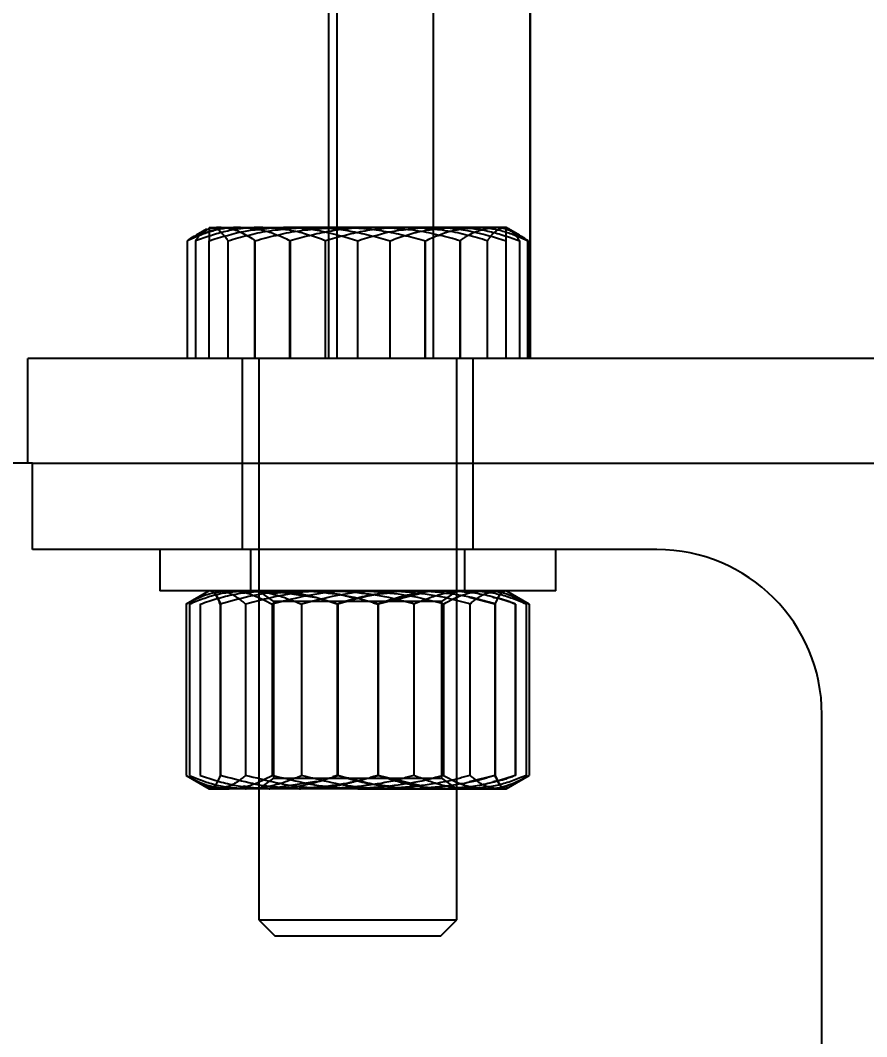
# Model space of a CAD drawing. Header units: metres. Extents: x 0 to 21025, y 0 to 14850.
# Drawn here: x 2701.5 to 2752.8, y 12160.4 to 12222 of the extents above; entities that cross this region are included whole.
import ezdxf

# ---------------------------------------------------------------- set-up
doc = ezdxf.new("R2010")
doc.units = ezdxf.units.M
doc.header["$LTSCALE"] = 25
doc.linetypes.add('HIDDEN2', pattern=[4.7625, 3.175, -1.5875])
doc.linetypes.add('PHANTOM', pattern=[63.5, 31.75, -6.35, 6.35, -6.35, 6.35, -6.35])
for name, color, linetype in [('18_COTAS', 7, 'Continuous'), ('SDM', 7, 'Continuous'), ('SL1', 8, 'Continuous'), ('SL4', 4, 'Continuous'), ('SRE', 2, 'PHANTOM'), ('ST1', 7, 'HIDDEN2')]:
    doc.layers.add(name, color=color, linetype=linetype)
doc.styles.add('ROMANS', font='ROMANS.SHX')
doc.dimstyles.new('25___1-25', dxfattribs={"dimscale": 25, "dimtxt": 2.5, "dimasz": 2, "dimexe": 1.5, "dimexo": 1, "dimgap": 0.5, "dimtad": 1, "dimzin": 12, "dimtxsty": 'ROMANS', "dimcen": 0, "dimclrd": 256, "dimclre": 256, "dimclrt": 3, "dimazin": 3, "dimtfac": 1, "dimtmove": 0, "dimatfit": 0, "dimfxl": 1, "dimlwd": -1, "dimlwe": -1, "dimarcsym": 0})

# ---------------------------------------------------------------- blocks, each defined once
blk = doc.blocks.new('*D41')
at = {"layer": '18_COTAS', "transparency": 16777216}
for p, q in [((2730.281, 13687.133), (1554.737, 13687.133)), ((1592.237, 12245.133), (1592.237, 13637.133)), ((2075.157, 12195.133), (1554.737, 12195.133))]:
    blk.add_line(p, q, dxfattribs=at)
for points in [[(1583.904, 13637.133), (1600.57, 13637.133), (1592.237, 13687.133)], [(1583.904, 12245.133), (1600.57, 12245.133), (1592.237, 12195.133)]]:
    blk.add_solid(points, dxfattribs=at)
at = {"layer": 'Defpoints', "color": 0, "transparency": 16777216}
for p in [(1592.237, 13687.133), (2755.281, 13687.133), (2100.157, 12195.133)]:
    blk.add_point(p, dxfattribs=at)
at = {"layer": '18_COTAS', "color": 3, "transparency": 16777216, "insert": (1548.487, 12941.133), "char_height": 62.5, "attachment_point": 5, "rotation": 90, "style": 'ROMANS'}
blk.add_mtext('1492', dxfattribs=at)

msp = doc.modelspace()

# ---------------------------------------------------------------- linework, layer by layer
at = {"layer": 'SDM'}
msp.add_line((2701.999, 12195.133), (2100.157, 12195.133), dxfattribs=at)
at = {"layer": 'SL1'}
for p, q in [((2702.284, 12195.133), (2802.284, 12195.133)), ((2702.284, 12189.903), (2702.284, 12195.133)), ((2740.134, 12189.903), (2702.284, 12189.903)), ((2750.134, 12010.363), (2750.134, 12179.903))]:
    msp.add_line(p, q, dxfattribs=at)
msp.add_arc((2740.134, 12179.903), 10, 0, 90, dxfattribs=at)
at = {"layer": 'SL4'}
for p, q in [((2720.249, 12209.433), (2720.249, 13545.133)), ((2712.835, 12209.338), (2712.199, 12208.971)), ((2712.999, 12209.433), (2717.499, 12209.433)), ((2726.499, 12209.433), (2717.499, 12209.433)), ((2730.999, 12209.433), (2726.499, 12209.433)), ((2711.677, 12201.483), (2711.677, 12208.629)), ((2712.181, 12201.483), (2712.181, 12208.629)), ((2712.999, 12201.483), (2712.999, 12208.629)), ((2721.999, 12201.483), (2721.999, 12208.629)), ((2730.999, 12201.483), (2730.999, 12208.629)), ((2701.999, 12195.133), (2701.999, 12201.483)), ((2801.999, 12201.483), (2701.999, 12201.483)), ((2702.284, 12195.133), (2701.999, 12195.133)), ((2709.999, 12189.903), (2709.999, 12187.403)), ((2733.999, 12187.403), (2733.999, 12189.903)), ((2733.999, 12187.403), (2709.999, 12187.403)), ((2712.999, 12187.403), (2711.607, 12186.599)), ((2732.391, 12186.599), (2730.999, 12187.403)), ((2711.607, 12186.599), (2711.607, 12176.207)), ((2716.803, 12186.599), (2716.803, 12176.207)), ((2727.195, 12186.599), (2727.195, 12176.207)), ((2732.391, 12186.599), (2732.391, 12176.207)), ((2711.607, 12176.207), (2712.999, 12175.403)), ((2730.999, 12175.403), (2732.391, 12176.207)), ((2712.999, 12175.403), (2714.205, 12175.403)), ((2721.999, 12175.403), (2714.205, 12175.403)), ((2715.999, 12175.403), (2715.999, 12167.447)), ((2721.999, 12175.403), (2729.793, 12175.403)), ((2727.999, 12167.447), (2727.999, 12175.403)), ((2729.793, 12175.403), (2730.999, 12175.403)), ((2715.999, 12167.447), (2716.963, 12166.483)), ((2715.999, 12167.447), (2727.999, 12167.447)), ((2727.035, 12166.483), (2727.999, 12167.447)), ((2716.963, 12166.483), (2727.035, 12166.483))]:
    msp.add_line(p, q, dxfattribs=at)
for points, knots in [([(2711.677, 12208.629), (2711.808, 12208.735), (2711.984, 12208.877), (2712.167, 12208.929), (2712.214, 12208.942)], [0, 0, 0, 0, 0.741562, 1, 1, 1, 1]), ([(2712.181, 12208.629), (2712.243, 12208.723), (2712.562, 12209.198), (2712.894, 12209.328), (2713.16, 12209.433)], [0, 0, 0, 0, 0.1963527, 1, 1, 1, 1]), ([(2712.999, 12208.629), (2713.73, 12208.854), (2715.205, 12209.308), (2716.73, 12209.391), (2717.499, 12209.433)], [0, 0, 0, 0, 0.495458, 1, 1, 1, 1]), ([(2712.999, 12209.433), (2712.999, 12209.425), (2712.999, 12209.389), (2712.999, 12208.962), (2712.999, 12208.629)], [0, 0, 0, 0, 0.220364, 1, 1, 1, 1]), ([(2717.499, 12209.433), (2717.606, 12209.432), (2718.413, 12209.425), (2719.936, 12209.25), (2721.307, 12208.837), (2721.999, 12208.629)], [0, 0, 0, 0, 0.07009, 0.530784, 1, 1, 1, 1]), ([(2721.999, 12208.629), (2722.73, 12208.854), (2724.205, 12209.308), (2725.73, 12209.391), (2726.499, 12209.433)], [0, 0, 0, 0, 0.495458, 1, 1, 1, 1]), ([(2726.499, 12209.433), (2726.606, 12209.432), (2727.413, 12209.425), (2728.936, 12209.25), (2730.307, 12208.837), (2730.999, 12208.629)], [0, 0, 0, 0, 0.07009, 0.530784, 1, 1, 1, 1]), ([(2730.999, 12208.629), (2730.999, 12208.962), (2730.999, 12209.389), (2730.999, 12209.425), (2730.999, 12209.433)], [0, 0, 0, 0, 0.779636, 1, 1, 1, 1]), ([(2711.607, 12186.599), (2712.028, 12186.824), (2712.88, 12187.278), (2713.76, 12187.361), (2714.205, 12187.403)], [0, 0, 0, 0, 0.495458, 1, 1, 1, 1]), ([(2714.205, 12187.403), (2714.266, 12187.402), (2714.733, 12187.395), (2715.612, 12187.22), (2716.403, 12186.807), (2716.803, 12186.599)], [0, 0, 0, 0, 0.07009, 0.530784, 1, 1, 1, 1]), ([(2721.999, 12187.403), (2721.526, 12187.391), (2719.768, 12187.347), (2718.055, 12186.915), (2716.803, 12186.599)], [0, 0, 0, 0, 0.268634, 1, 1, 1, 1]), ([(2727.195, 12186.599), (2726.759, 12186.721), (2725.065, 12187.192), (2723.305, 12187.313), (2721.999, 12187.403)], [0, 0, 0, 0, 0.2575513, 1, 1, 1, 1]), ([(2727.195, 12186.599), (2727.617, 12186.824), (2728.469, 12187.278), (2729.349, 12187.361), (2729.793, 12187.403)], [0, 0, 0, 0, 0.495458, 1, 1, 1, 1]), ([(2729.793, 12187.403), (2729.855, 12187.402), (2730.321, 12187.395), (2731.2, 12187.22), (2731.992, 12186.807), (2732.391, 12186.599)], [0, 0, 0, 0, 0.07009, 0.530784, 1, 1, 1, 1]), ([(2711.607, 12176.207), (2712.028, 12175.982), (2712.88, 12175.529), (2713.76, 12175.445), (2714.205, 12175.403)], [0, 0, 0, 0, 0.495458, 1, 1, 1, 1]), ([(2714.205, 12175.403), (2714.266, 12175.404), (2714.733, 12175.412), (2715.612, 12175.587), (2716.403, 12175.999), (2716.803, 12176.207)], [0, 0, 0, 0, 0.07009, 0.530784, 1, 1, 1, 1]), ([(2721.999, 12175.403), (2721.526, 12175.415), (2719.768, 12175.46), (2718.055, 12175.891), (2716.803, 12176.207)], [0, 0, 0, 0, 0.268634, 1, 1, 1, 1]), ([(2727.195, 12176.207), (2726.759, 12176.086), (2725.065, 12175.615), (2723.305, 12175.493), (2721.999, 12175.403)], [0, 0, 0, 0, 0.2575513, 1, 1, 1, 1]), ([(2727.195, 12176.207), (2727.617, 12175.982), (2728.469, 12175.529), (2729.349, 12175.445), (2729.793, 12175.403)], [0, 0, 0, 0, 0.495458, 1, 1, 1, 1]), ([(2729.793, 12175.403), (2729.855, 12175.404), (2730.321, 12175.412), (2731.2, 12175.587), (2731.992, 12175.999), (2732.391, 12176.207)], [0, 0, 0, 0, 0.07009, 0.530784, 1, 1, 1, 1])]:
    msp.add_open_spline(points, degree=3, knots=knots, dxfattribs=at)
at = {"layer": 'SRE'}
msp.add_circle((2771.949, 12137.596), 256.394, dxfattribs=at)
at = {"layer": 'ST1'}
for p, q in [((2732.449, 12201.483), (2732.449, 13538.783)), ((2726.599, 12201.483), (2726.599, 13532.933)), ((2720.749, 12201.483), (2720.749, 13481.633)), ((2732.449, 12863.783), (2732.449, 12201.483)), ((2712.199, 12208.971), (2712.197, 12208.97)), ((2712.214, 12208.942), (2713.734, 12209.433)), ((2720.249, 12201.483), (2720.249, 12209.433)), ((2731.799, 12208.971), (2730.999, 12209.433)), ((2731.801, 12208.97), (2731.799, 12208.971)), ((2711.681, 12201.483), (2711.681, 12208.629)), ((2714.139, 12201.483), (2714.139, 12208.629)), ((2715.763, 12201.483), (2715.763, 12208.629)), ((2715.79, 12201.483), (2715.79, 12208.629)), ((2717.886, 12201.483), (2717.886, 12208.629)), ((2717.917, 12201.483), (2717.917, 12208.629)), ((2720.04, 12201.483), (2720.04, 12208.629)), ((2723.957, 12201.483), (2723.957, 12208.629)), ((2726.081, 12201.483), (2726.081, 12208.629)), ((2726.111, 12201.483), (2726.111, 12208.629)), ((2728.208, 12201.483), (2728.208, 12208.629)), ((2728.234, 12201.483), (2728.234, 12208.629)), ((2729.858, 12201.483), (2729.858, 12208.629)), ((2731.817, 12201.483), (2731.817, 12208.629)), ((2732.317, 12201.483), (2732.317, 12208.629)), ((2732.32, 12201.483), (2732.32, 12208.629)), ((2714.999, 12201.483), (2714.999, 12195.133)), ((2715.999, 12201.483), (2715.999, 12175.403)), ((2727.999, 12175.403), (2727.999, 12201.483)), ((2728.999, 12195.133), (2728.999, 12201.483)), ((2714.999, 12195.133), (2714.999, 12189.903)), ((2728.999, 12189.903), (2728.999, 12195.133)), ((2715.499, 12189.903), (2715.499, 12187.403)), ((2728.499, 12187.403), (2728.499, 12189.903)), ((2715.999, 12187.403), (2715.999, 12187.378)), ((2721.999, 12187.378), (2715.999, 12187.378)), ((2715.999, 12187.378), (2716.899, 12186.748)), ((2719.516, 12186.968), (2716.599, 12187.403)), ((2716.68, 12187.242), (2718.463, 12187.403)), ((2727.999, 12187.378), (2721.999, 12187.378)), ((2727.399, 12187.403), (2726.876, 12187.374)), ((2727.099, 12186.748), (2727.999, 12187.378)), ((2727.999, 12187.378), (2727.999, 12187.403)), ((2727.099, 12186.748), (2716.899, 12186.748)), ((2716.899, 12186.748), (2716.899, 12176.033)), ((2720.756, 12186.599), (2720.48, 12186.689)), ((2722.931, 12186.678), (2723.242, 12186.599)), ((2725.932, 12187.257), (2723.242, 12186.599)), ((2727.099, 12176.033), (2727.099, 12186.748)), ((2730.313, 12186.599), (2728.746, 12186.99)), ((2711.793, 12186.599), (2711.793, 12176.207)), ((2712.442, 12186.599), (2712.442, 12176.207)), ((2712.455, 12186.599), (2712.455, 12176.207)), ((2713.665, 12186.599), (2713.665, 12176.207)), ((2713.685, 12186.599), (2713.685, 12176.207)), ((2715.2, 12186.599), (2715.2, 12176.207)), ((2718.592, 12186.599), (2718.592, 12176.207)), ((2720.756, 12186.599), (2720.756, 12176.207)), ((2720.788, 12186.599), (2720.788, 12176.207)), ((2723.209, 12186.599), (2723.209, 12176.207)), ((2723.242, 12186.599), (2723.242, 12176.207)), ((2725.406, 12186.599), (2725.406, 12176.207)), ((2728.798, 12186.599), (2728.798, 12176.207)), ((2730.313, 12186.599), (2730.313, 12176.207)), ((2730.332, 12186.599), (2730.332, 12176.207)), ((2731.543, 12186.599), (2731.543, 12176.207)), ((2731.556, 12186.599), (2731.556, 12176.207)), ((2732.205, 12186.599), (2732.205, 12176.207)), ((2720.756, 12176.207), (2720.48, 12176.118)), ((2722.931, 12176.128), (2723.242, 12176.207)), ((2725.932, 12175.549), (2723.242, 12176.207)), ((2730.313, 12176.207), (2728.746, 12175.817)), ((2716.899, 12176.033), (2715.999, 12175.403)), ((2719.516, 12175.838), (2716.599, 12175.403)), ((2716.68, 12175.565), (2718.463, 12175.403)), ((2716.899, 12176.033), (2721.999, 12176.033)), ((2721.999, 12176.033), (2727.099, 12176.033)), ((2727.999, 12175.403), (2727.099, 12176.033)), ((2727.399, 12175.403), (2726.876, 12175.433))]:
    msp.add_line(p, q, dxfattribs=at)
for points, knots in [([(2714.782, 12209.433), (2714.708, 12209.432), (2714.151, 12209.425), (2713.1, 12209.25), (2712.154, 12208.837), (2711.677, 12208.629)], [0, 0, 0, 0, 0.07009, 0.530784, 1, 1, 1, 1]), ([(2716.111, 12209.433), (2716.017, 12209.432), (2715.312, 12209.425), (2713.982, 12209.25), (2712.785, 12208.837), (2712.181, 12208.629)], [0, 0, 0, 0, 0.07009, 0.530784, 1, 1, 1, 1]), ([(2713.722, 12209.433), (2713.674, 12209.432), (2713.308, 12209.424), (2712.797, 12209.317), (2712.35, 12209.032), (2712.212, 12208.944)], [0, 0, 0, 0, 0.095136, 0.720455, 1, 1, 1, 1]), ([(2713.16, 12209.433), (2713.233, 12209.425), (2713.564, 12209.389), (2713.887, 12208.962), (2714.139, 12208.629)], [0, 0, 0, 0, 0.220364, 1, 1, 1, 1]), ([(2713.734, 12209.433), (2713.887, 12209.425), (2714.583, 12209.389), (2715.261, 12208.962), (2715.79, 12208.629)], [0, 0, 0, 0, 0.220364, 1, 1, 1, 1]), ([(2714.139, 12208.629), (2714.937, 12208.854), (2716.546, 12209.308), (2718.209, 12209.391), (2719.048, 12209.433)], [0, 0, 0, 0, 0.495458, 1, 1, 1, 1]), ([(2717.886, 12208.629), (2717.382, 12208.854), (2716.364, 12209.308), (2715.313, 12209.391), (2714.782, 12209.433)], [0, 0, 0, 0, 0.495458, 1, 1, 1, 1]), ([(2715.79, 12208.629), (2716.628, 12208.854), (2718.32, 12209.308), (2720.068, 12209.391), (2720.951, 12209.433)], [0, 0, 0, 0, 0.495458, 1, 1, 1, 1]), ([(2720.04, 12208.629), (2719.402, 12208.854), (2718.114, 12209.308), (2716.782, 12209.391), (2716.111, 12209.433)], [0, 0, 0, 0, 0.495458, 1, 1, 1, 1]), ([(2723.047, 12209.433), (2722.925, 12209.432), (2721.998, 12209.425), (2720.252, 12209.25), (2718.68, 12208.837), (2717.886, 12208.629)], [0, 0, 0, 0, 0.07009, 0.5307844, 1, 1, 1, 1]), ([(2719.048, 12209.433), (2719.165, 12209.432), (2720.046, 12209.425), (2721.707, 12209.25), (2723.203, 12208.837), (2723.957, 12208.629)], [0, 0, 0, 0, 0.07009, 0.530784, 1, 1, 1, 1]), ([(2724.949, 12209.433), (2724.833, 12209.432), (2723.952, 12209.425), (2722.29, 12209.25), (2720.795, 12208.837), (2720.04, 12208.629)], [0, 0, 0, 0, 0.07009, 0.530784, 1, 1, 1, 1]), ([(2720.951, 12209.433), (2721.073, 12209.432), (2721.999, 12209.425), (2723.746, 12209.25), (2725.318, 12208.837), (2726.111, 12208.629)], [0, 0, 0, 0, 0.07009, 0.5307844, 1, 1, 1, 1]), ([(2728.208, 12208.629), (2727.37, 12208.854), (2725.678, 12209.308), (2723.929, 12209.391), (2723.047, 12209.433)], [0, 0, 0, 0, 0.495458, 1, 1, 1, 1]), ([(2723.957, 12208.629), (2724.596, 12208.854), (2725.884, 12209.308), (2727.215, 12209.391), (2727.887, 12209.433)], [0, 0, 0, 0, 0.495458, 1, 1, 1, 1]), ([(2729.858, 12208.629), (2729.061, 12208.854), (2727.452, 12209.308), (2725.789, 12209.391), (2724.949, 12209.433)], [0, 0, 0, 0, 0.495458, 1, 1, 1, 1]), ([(2726.111, 12208.629), (2726.616, 12208.854), (2727.633, 12209.308), (2728.685, 12209.391), (2729.216, 12209.433)], [0, 0, 0, 0, 0.495458, 1, 1, 1, 1]), ([(2727.887, 12209.433), (2727.98, 12209.432), (2728.686, 12209.425), (2730.016, 12209.25), (2731.213, 12208.837), (2731.817, 12208.629)], [0, 0, 0, 0, 0.07009, 0.530784, 1, 1, 1, 1]), ([(2730.264, 12209.433), (2729.705, 12209.328), (2729.009, 12209.198), (2728.339, 12208.723), (2728.208, 12208.629)], [0, 0, 0, 0, 0.803647, 1, 1, 1, 1]), ([(2729.216, 12209.433), (2729.29, 12209.432), (2729.847, 12209.425), (2730.897, 12209.25), (2731.843, 12208.837), (2732.32, 12208.629)], [0, 0, 0, 0, 0.07009, 0.530784, 1, 1, 1, 1]), ([(2730.838, 12209.433), (2730.571, 12209.328), (2730.24, 12209.198), (2729.921, 12208.723), (2729.858, 12208.629)], [0, 0, 0, 0, 0.803647, 1, 1, 1, 1]), ([(2732.32, 12208.629), (2731.792, 12208.962), (2731.113, 12209.389), (2730.417, 12209.425), (2730.264, 12209.433)], [0, 0, 0, 0, 0.7796361, 1, 1, 1, 1]), ([(2731.817, 12208.629), (2731.565, 12208.962), (2731.242, 12209.389), (2730.911, 12209.425), (2730.838, 12209.433)], [0, 0, 0, 0, 0.779636, 1, 1, 1, 1]), ([(2711.793, 12186.599), (2712.345, 12186.824), (2713.459, 12187.278), (2714.611, 12187.361), (2715.192, 12187.403)], [0, 0, 0, 0, 0.495458, 1, 1, 1, 1]), ([(2712.455, 12186.599), (2713.132, 12186.824), (2714.497, 12187.278), (2715.909, 12187.361), (2716.622, 12187.403)], [0, 0, 0, 0, 0.495458, 1, 1, 1, 1]), ([(2713.665, 12186.599), (2713.567, 12186.824), (2713.369, 12187.278), (2713.164, 12187.361), (2713.06, 12187.403)], [0, 0, 0, 0, 0.495458, 1, 1, 1, 1]), ([(2713.063, 12187.403), (2713.078, 12187.402), (2713.19, 12187.395), (2713.4, 12187.22), (2713.589, 12186.807), (2713.685, 12186.599)], [0, 0, 0, 0, 0.07009, 0.530784, 1, 1, 1, 1]), ([(2715.2, 12186.599), (2714.923, 12186.824), (2714.365, 12187.278), (2713.787, 12187.361), (2713.496, 12187.403)], [0, 0, 0, 0, 0.495458, 1, 1, 1, 1]), ([(2718.437, 12187.403), (2718.003, 12187.391), (2716.388, 12187.347), (2714.815, 12186.915), (2713.665, 12186.599)], [0, 0, 0, 0, 0.268634, 1, 1, 1, 1]), ([(2716.599, 12187.403), (2716.219, 12187.408), (2715.704, 12187.413), (2715.202, 12187.278), (2715.069, 12187.242)], [0, 0, 0, 0, 0.736225, 1, 1, 1, 1]), ([(2715.192, 12187.403), (2715.273, 12187.402), (2715.883, 12187.395), (2717.034, 12187.22), (2718.069, 12186.807), (2718.592, 12186.599)], [0, 0, 0, 0, 0.07009, 0.5307844, 1, 1, 1, 1]), ([(2720.303, 12187.403), (2719.839, 12187.391), (2718.111, 12187.347), (2716.43, 12186.915), (2715.2, 12186.599)], [0, 0, 0, 0, 0.268634, 1, 1, 1, 1]), ([(2716.622, 12187.403), (2716.72, 12187.402), (2717.468, 12187.395), (2718.879, 12187.22), (2720.148, 12186.807), (2720.788, 12186.599)], [0, 0, 0, 0, 0.07009, 0.530784, 1, 1, 1, 1]), ([(2723.209, 12186.599), (2722.809, 12186.721), (2721.253, 12187.192), (2719.637, 12187.313), (2718.437, 12187.403)], [0, 0, 0, 0, 0.257551, 1, 1, 1, 1]), ([(2718.463, 12187.403), (2718.577, 12187.402), (2719.434, 12187.394), (2720.556, 12187.299), (2721.529, 12187.037), (2721.78, 12186.969)], [0, 0, 0, 0, 0.10153, 0.768875, 1, 1, 1, 1]), ([(2723.695, 12187.403), (2723.231, 12187.391), (2721.504, 12187.347), (2719.822, 12186.915), (2718.592, 12186.599)], [0, 0, 0, 0, 0.268634, 1, 1, 1, 1]), ([(2725.406, 12186.599), (2724.977, 12186.721), (2723.314, 12187.192), (2721.586, 12187.313), (2720.303, 12187.403)], [0, 0, 0, 0, 0.257551, 1, 1, 1, 1]), ([(2725.56, 12187.403), (2725.127, 12187.391), (2723.511, 12187.347), (2721.939, 12186.915), (2720.788, 12186.599)], [0, 0, 0, 0, 0.268634, 1, 1, 1, 1]), ([(2727.376, 12187.403), (2727.277, 12187.402), (2726.529, 12187.395), (2725.119, 12187.22), (2723.85, 12186.807), (2723.209, 12186.599)], [0, 0, 0, 0, 0.07009, 0.5307844, 1, 1, 1, 1]), ([(2728.798, 12186.599), (2728.37, 12186.721), (2726.706, 12187.192), (2724.978, 12187.313), (2723.695, 12187.403)], [0, 0, 0, 0, 0.257551, 1, 1, 1, 1]), ([(2725.534, 12187.403), (2725.421, 12187.405), (2725.229, 12187.408), (2725.039, 12187.384), (2724.962, 12187.374)], [0, 0, 0, 0, 0.592511, 1, 1, 1, 1]), ([(2728.805, 12187.403), (2728.725, 12187.402), (2728.115, 12187.395), (2726.964, 12187.22), (2725.928, 12186.807), (2725.406, 12186.599)], [0, 0, 0, 0, 0.07009, 0.5307844, 1, 1, 1, 1]), ([(2730.332, 12186.599), (2729.932, 12186.721), (2728.376, 12187.192), (2726.76, 12187.313), (2725.56, 12187.403)], [0, 0, 0, 0, 0.257551, 1, 1, 1, 1]), ([(2731.543, 12186.599), (2730.866, 12186.824), (2729.5, 12187.278), (2728.088, 12187.361), (2727.376, 12187.403)], [0, 0, 0, 0, 0.495458, 1, 1, 1, 1]), ([(2728.798, 12186.599), (2729.075, 12186.824), (2729.633, 12187.278), (2730.21, 12187.361), (2730.501, 12187.403)], [0, 0, 0, 0, 0.495458, 1, 1, 1, 1]), ([(2732.205, 12186.599), (2731.653, 12186.824), (2730.539, 12187.278), (2729.387, 12187.361), (2728.805, 12187.403)], [0, 0, 0, 0, 0.495458, 1, 1, 1, 1]), ([(2730.934, 12187.403), (2730.919, 12187.402), (2730.808, 12187.395), (2730.598, 12187.22), (2730.408, 12186.807), (2730.313, 12186.599)], [0, 0, 0, 0, 0.07009, 0.530784, 1, 1, 1, 1]), ([(2730.332, 12186.599), (2730.431, 12186.824), (2730.629, 12187.278), (2730.834, 12187.361), (2730.938, 12187.403)], [0, 0, 0, 0, 0.495458, 1, 1, 1, 1]), ([(2723.874, 12187.257), (2723.573, 12187.231), (2722.514, 12187.138), (2721.489, 12186.824), (2720.756, 12186.599)], [0, 0, 0, 0, 0.285072, 1, 1, 1, 1]), ([(2731.556, 12186.599), (2731.209, 12186.736), (2730.758, 12186.914), (2730.289, 12186.975), (2730.18, 12186.989)], [0, 0, 0, 0, 0.768144, 1, 1, 1, 1]), ([(2711.793, 12176.207), (2712.345, 12175.982), (2713.459, 12175.529), (2714.611, 12175.445), (2715.192, 12175.403)], [0, 0, 0, 0, 0.495458, 1, 1, 1, 1]), ([(2712.455, 12176.207), (2713.132, 12175.982), (2714.497, 12175.529), (2715.909, 12175.445), (2716.622, 12175.403)], [0, 0, 0, 0, 0.495458, 1, 1, 1, 1]), ([(2713.665, 12176.207), (2713.567, 12175.982), (2713.369, 12175.529), (2713.164, 12175.445), (2713.06, 12175.403)], [0, 0, 0, 0, 0.495458, 1, 1, 1, 1]), ([(2713.063, 12175.403), (2713.078, 12175.404), (2713.19, 12175.412), (2713.4, 12175.587), (2713.589, 12175.999), (2713.685, 12176.207)], [0, 0, 0, 0, 0.07009, 0.530784, 1, 1, 1, 1]), ([(2715.2, 12176.207), (2714.923, 12175.982), (2714.365, 12175.529), (2713.787, 12175.445), (2713.496, 12175.403)], [0, 0, 0, 0, 0.495458, 1, 1, 1, 1]), ([(2718.437, 12175.403), (2718.003, 12175.415), (2716.388, 12175.46), (2714.815, 12175.891), (2713.665, 12176.207)], [0, 0, 0, 0, 0.268634, 1, 1, 1, 1]), ([(2715.192, 12175.403), (2715.273, 12175.404), (2715.883, 12175.412), (2717.034, 12175.587), (2718.069, 12175.999), (2718.592, 12176.207)], [0, 0, 0, 0, 0.07009, 0.5307844, 1, 1, 1, 1]), ([(2720.303, 12175.403), (2719.839, 12175.415), (2718.111, 12175.46), (2716.43, 12175.891), (2715.2, 12176.207)], [0, 0, 0, 0, 0.268634, 1, 1, 1, 1]), ([(2716.622, 12175.403), (2716.72, 12175.404), (2717.468, 12175.412), (2718.879, 12175.587), (2720.148, 12175.999), (2720.788, 12176.207)], [0, 0, 0, 0, 0.07009, 0.530784, 1, 1, 1, 1]), ([(2723.209, 12176.207), (2722.809, 12176.086), (2721.253, 12175.615), (2719.637, 12175.493), (2718.437, 12175.403)], [0, 0, 0, 0, 0.257551, 1, 1, 1, 1]), ([(2723.695, 12175.403), (2723.231, 12175.415), (2721.504, 12175.46), (2719.822, 12175.891), (2718.592, 12176.207)], [0, 0, 0, 0, 0.268634, 1, 1, 1, 1]), ([(2725.406, 12176.207), (2724.977, 12176.086), (2723.314, 12175.615), (2721.586, 12175.493), (2720.303, 12175.403)], [0, 0, 0, 0, 0.257551, 1, 1, 1, 1]), ([(2723.874, 12175.55), (2723.573, 12175.576), (2722.514, 12175.668), (2721.489, 12175.983), (2720.756, 12176.207)], [0, 0, 0, 0, 0.285072, 1, 1, 1, 1]), ([(2725.56, 12175.403), (2725.127, 12175.415), (2723.511, 12175.46), (2721.939, 12175.891), (2720.788, 12176.207)], [0, 0, 0, 0, 0.268634, 1, 1, 1, 1]), ([(2727.376, 12175.403), (2727.277, 12175.404), (2726.529, 12175.412), (2725.119, 12175.587), (2723.85, 12175.999), (2723.209, 12176.207)], [0, 0, 0, 0, 0.07009, 0.5307844, 1, 1, 1, 1]), ([(2728.798, 12176.207), (2728.37, 12176.086), (2726.706, 12175.615), (2724.978, 12175.493), (2723.695, 12175.403)], [0, 0, 0, 0, 0.257551, 1, 1, 1, 1]), ([(2728.805, 12175.403), (2728.725, 12175.404), (2728.115, 12175.412), (2726.964, 12175.587), (2725.928, 12175.999), (2725.406, 12176.207)], [0, 0, 0, 0, 0.07009, 0.5307844, 1, 1, 1, 1]), ([(2730.332, 12176.207), (2729.932, 12176.086), (2728.376, 12175.615), (2726.76, 12175.493), (2725.56, 12175.403)], [0, 0, 0, 0, 0.257551, 1, 1, 1, 1]), ([(2731.543, 12176.207), (2730.866, 12175.982), (2729.5, 12175.529), (2728.088, 12175.445), (2727.376, 12175.403)], [0, 0, 0, 0, 0.495458, 1, 1, 1, 1]), ([(2728.798, 12176.207), (2729.075, 12175.982), (2729.633, 12175.529), (2730.21, 12175.445), (2730.501, 12175.403)], [0, 0, 0, 0, 0.495458, 1, 1, 1, 1]), ([(2732.205, 12176.207), (2731.653, 12175.982), (2730.539, 12175.529), (2729.387, 12175.445), (2728.805, 12175.403)], [0, 0, 0, 0, 0.495458, 1, 1, 1, 1]), ([(2731.556, 12176.207), (2731.209, 12176.07), (2730.758, 12175.893), (2730.289, 12175.832), (2730.18, 12175.818)], [0, 0, 0, 0, 0.768144, 1, 1, 1, 1]), ([(2730.934, 12175.403), (2730.919, 12175.404), (2730.808, 12175.412), (2730.598, 12175.587), (2730.408, 12175.999), (2730.313, 12176.207)], [0, 0, 0, 0, 0.07009, 0.530784, 1, 1, 1, 1]), ([(2730.332, 12176.207), (2730.431, 12175.982), (2730.629, 12175.529), (2730.834, 12175.445), (2730.938, 12175.403)], [0, 0, 0, 0, 0.495458, 1, 1, 1, 1]), ([(2713.496, 12175.403), (2713.456, 12175.404), (2713.15, 12175.413), (2712.804, 12175.482), (2712.509, 12175.698), (2712.473, 12175.725)], [0, 0, 0, 0, 0.117565, 0.890307, 1, 1, 1, 1]), ([(2716.599, 12175.403), (2716.219, 12175.399), (2715.704, 12175.393), (2715.202, 12175.529), (2715.069, 12175.564)], [0, 0, 0, 0, 0.736225, 1, 1, 1, 1]), ([(2718.463, 12175.403), (2718.577, 12175.404), (2719.434, 12175.413), (2720.556, 12175.508), (2721.529, 12175.77), (2721.78, 12175.837)], [0, 0, 0, 0, 0.10153, 0.768875, 1, 1, 1, 1]), ([(2730.501, 12175.403), (2730.542, 12175.404), (2730.848, 12175.413), (2731.194, 12175.482), (2731.488, 12175.698), (2731.525, 12175.725)], [0, 0, 0, 0, 0.117565, 0.890307, 1, 1, 1, 1]), ([(2725.534, 12175.403), (2725.421, 12175.402), (2725.229, 12175.399), (2725.039, 12175.423), (2724.962, 12175.433)], [0, 0, 0, 0, 0.592511, 1, 1, 1, 1])]:
    msp.add_open_spline(points, degree=3, knots=knots, dxfattribs=at)

# ---------------------------------------------------------------- dimensions: what is measured, and where the dimension line sits
at = {"layer": '18_COTAS'}
dim = msp.add_linear_dim(base=(1592.237, 13687.133), p1=(2100.157, 12195.133), p2=(2755.281, 13687.133), angle=90, dimstyle='25___1-25', dxfattribs=at)
dim.commit()
dim.dimension.update_dxf_attribs({"geometry": '*D41', "text_midpoint": (1592.237, 12941.133), "dimtype": 160})

doc.saveas('drawing.dxf')
